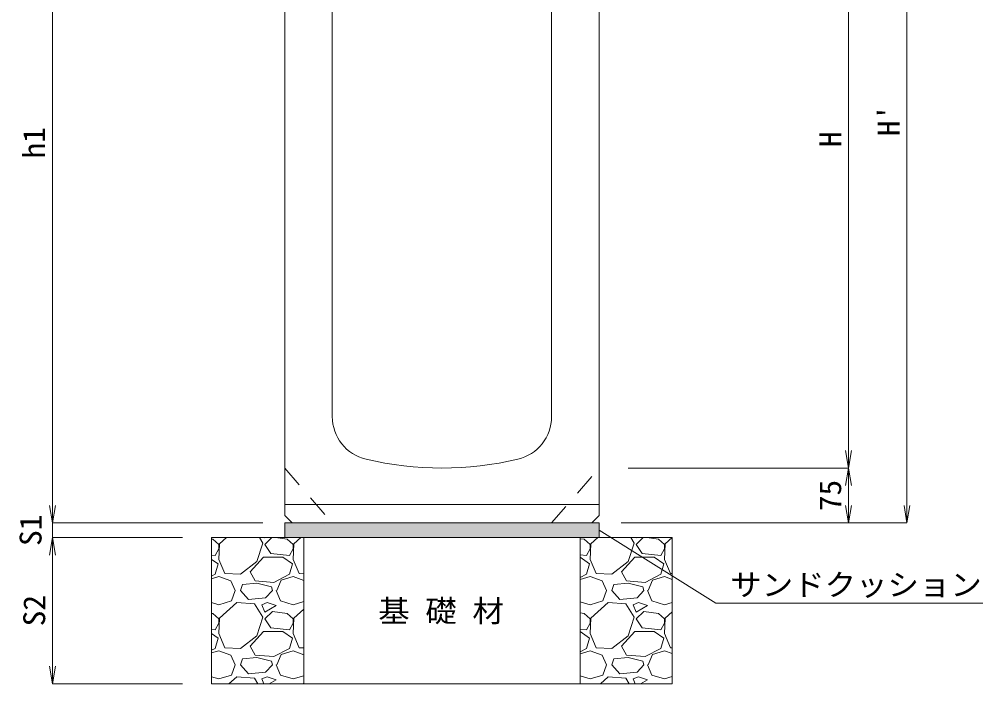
# Model space of a CAD drawing. Units: millimetres at full size; details may follow other scales. Extents: x 164402 to 209100, y 872507 to 885397.
# Drawn here: x 175698 to 177016, y 875187 to 876096 of the extents above; entities that cross this region are included whole.
import ezdxf
from ezdxf.enums import TextEntityAlignment as Align

# ---------------------------------------------------------------- set-up
doc = ezdxf.new("R2010")
doc.units = ezdxf.units.MM
doc.header["$LTSCALE"] = 40
doc.linetypes.add('USER1', pattern=[1.35, 0.75, -0.6])
for name, color, linetype, lineweight in [('0_2', 7, 'Continuous', 13), ('ハッチング', 7, 'Continuous', 5), ('寸法線', 7, 'Continuous', 13), ('本体', 2, 'Continuous', 13), ('補助線', 8, 'Continuous', 13), ('ﾊｯﾁﾝｸﾞ', 7, 'Continuous', 5)]:
    doc.layers.add(name, color=color, linetype=linetype, lineweight=lineweight)
doc.layers.add('文字', color=7, linetype='Continuous')
doc.styles.add('ＭＳ 明朝', font='')
doc.styles.get('ＭＳ 明朝').set_extended_font_data('MS Mincho')

# ---------------------------------------------------------------- blocks, each defined once
blk = doc.blocks.new('open_arrow')
at = {"color": 0, "linetype": 'Continuous', "lineweight": -2}
blk.add_lwpolyline([(7.5, 1.25), (0, 0), (7.5, -1.25)], dxfattribs=at)

msp = doc.modelspace()

# ---------------------------------------------------------------- hatches: boundary and pattern name
at = {"layer": 'ハッチング'}
msp.add_hatch(color=8, dxfattribs=at).paths.add_polyline_path([(176061.24, 875407.29), (176061.24, 875387.29), (176491.24, 875387.29), (176491.24, 875407.29)])

# ---------------------------------------------------------------- linework, layer by layer
at = {"layer": '0_2', "lineweight": 20}
for p, q in [((176481.24, 875407.29), (176071.24, 875407.29)), ((175961.24, 875387.29), (176591.24, 875387.29)), ((175961.24, 875387.29), (175961.24, 875187.29)), ((176591.24, 875187.29), (176591.24, 875387.29)), ((175961.24, 875187.29), (176591.24, 875187.29))]:
    msp.add_line(p, q, dxfattribs=at)
at = {"layer": '0_2'}
msp.add_lwpolyline([(176061.24, 875387.29), (176491.24, 875387.29), (176491.24, 875407.29), (176061.24, 875407.29)], close=True, dxfattribs=at)
at = {"layer": '寸法線'}
for p, q in [((176912.45, 875407.29), (176912.45, 876508.48)), ((175743.56, 876447.29), (175743.56, 875407.29)), ((176832.45, 875482.29), (176832.45, 876382.29)), ((176531.24, 875482.29), (176832.45, 875482.29)), ((176531.24, 875482.29), (176832.45, 875482.29)), ((176832.45, 875407.29), (176832.45, 875482.29)), ((175743.56, 875455.29), (175743.56, 875339.29)), ((176031.24, 875407.29), (175743.56, 875407.29)), ((176031.24, 875407.29), (175743.56, 875407.29)), ((176521.24, 875407.29), (176832.45, 875407.29)), ((176521.24, 875407.29), (176912.45, 875407.29)), ((175921.24, 875387.29), (175743.56, 875387.29)), ((175743.56, 875387.29), (175743.56, 875187.29)), ((175921.24, 875387.29), (175743.56, 875387.29)), ((175921.24, 875187.29), (175743.56, 875187.29))]:
    msp.add_line(p, q, dxfattribs=at)
msp.add_lwpolyline([(176491.24, 875397.29), (176650.83, 875297.58), (177016.09, 875297.58)], dxfattribs=at)
at = {"layer": '本体', "lineweight": 20}
for p, q in [((176061.24, 876471.29), (176061.24, 875417.29)), ((176491.24, 876458.48), (176491.24, 875417.29))]:
    msp.add_line(p, q, dxfattribs=at)
at = {"layer": '本体'}
for p, q in [((176126.24, 876322.29), (176126.24, 875552.81)), ((176426.24, 875552.81), (176426.24, 876322.29)), ((176061.24, 875417.29), (176071.24, 875407.29)), ((176481.24, 875407.29), (176491.24, 875417.29)), ((176071.24, 875407.29), (176481.24, 875407.29))]:
    msp.add_line(p, q, dxfattribs=at)
at = {"layer": '本体', "linetype": 'USER1', "lineweight": 9}
for p, q in [((176061.24, 875482.29), (176126.24, 875407.29)), ((176426.24, 875407.29), (176491.24, 875482.29))]:
    msp.add_line(p, q, dxfattribs=at)
at = {"layer": '本体', "lineweight": 9}
msp.add_line((176061.24, 875432.29), (176491.24, 875432.29), dxfattribs=at)
at = {"layer": '本体'}
for centre, radius, start, end in [((176186.24, 875552.81), 60, 180, 256.65764), ((176366.24, 875552.81), 60, 283.34236, 0), ((176276.24, 875932.29), 450, 256.65764, 283.34236)]:
    msp.add_arc(centre, radius, start, end, dxfattribs=at)
at = {"layer": '補助線', "lineweight": 20}
for p, q in [((176087.24, 875387.29), (176087.24, 875187.29)), ((176465.24, 875187.29), (176465.24, 875387.29))]:
    msp.add_line(p, q, dxfattribs=at)
at = {"layer": 'ﾊｯﾁﾝｸﾞ'}
for p, q in [((175962.99, 875384.87), (175961.24, 875385.13)), ((175971.12, 875377.76), (175962.99, 875384.87)), ((175981.46, 875387.29), (175972.14, 875378.77)), ((176031.07, 875379.79), (176026.49, 875387.29)), ((176033.96, 875387.29), (176034.11, 875386.9)), ((176043.64, 875387.29), (176034.11, 875377.76)), ((176034.11, 875386.9), (176034.75, 875387.29)), ((176064.59, 875384.87), (176048.49, 875387.29)), ((176072.72, 875377.76), (176064.59, 875384.87)), ((176083.06, 875387.29), (176073.74, 875378.77)), ((176470.99, 875384.87), (176465.24, 875385.73)), ((176479.12, 875377.76), (176470.99, 875384.87)), ((176489.46, 875387.29), (176480.14, 875378.77)), ((176539.07, 875379.79), (176534.49, 875387.29)), ((176541.96, 875387.29), (176542.11, 875386.9)), ((176551.64, 875387.29), (176542.11, 875377.76)), ((176542.11, 875386.9), (176542.75, 875387.29)), ((176572.59, 875384.87), (176556.49, 875387.29)), ((176580.72, 875377.76), (176572.59, 875384.87)), ((176591.06, 875387.29), (176581.74, 875378.77)), ((175966.04, 875362.52), (175971.12, 875371.66)), ((175972.14, 875378.77), (175971.12, 875357.44)), ((175971.12, 875371.66), (175971.12, 875377.76)), ((176022.94, 875354.39), (176031.07, 875379.79)), ((176034.11, 875377.76), (176042.24, 875365.57)), ((176067.64, 875362.52), (176072.72, 875371.66)), ((176073.74, 875378.77), (176072.72, 875357.44)), ((176072.72, 875371.66), (176072.72, 875377.76)), ((176474.04, 875362.52), (176479.12, 875371.66)), ((176480.14, 875378.77), (176479.12, 875357.44)), ((176479.12, 875371.66), (176479.12, 875377.76)), ((176530.94, 875354.39), (176539.07, 875379.79)), ((176542.11, 875377.76), (176550.24, 875365.57)), ((176575.64, 875362.52), (176580.72, 875371.66)), ((176581.74, 875378.77), (176580.72, 875357.44)), ((176580.72, 875371.66), (176580.72, 875377.76)), ((175961.24, 875363.09), (175966.04, 875362.52)), ((175961.24, 875357.48), (175970.11, 875351.34)), ((175971.12, 875357.44), (175979.25, 875338.13)), ((176013.79, 875340.17), (176032.08, 875360.49)), ((176032.08, 875360.49), (176058.5, 875360.49)), ((176042.24, 875365.57), (176067.64, 875362.52)), ((176058.5, 875360.49), (176071.71, 875351.34)), ((176072.72, 875357.44), (176080.85, 875338.13)), ((176465.24, 875363.57), (176474.04, 875362.52)), ((176465.24, 875360.25), (176478.11, 875351.34)), ((176479.12, 875357.44), (176487.25, 875338.13)), ((176521.79, 875340.17), (176540.08, 875360.49)), ((176540.08, 875360.49), (176566.5, 875360.49)), ((176550.24, 875365.57), (176575.64, 875362.52)), ((176566.5, 875360.49), (176579.71, 875351.34)), ((176580.72, 875357.44), (176588.85, 875338.13)), ((175970.11, 875351.34), (175966.04, 875337.12)), ((176000.59, 875337.12), (176022.94, 875354.39)), ((176071.71, 875351.34), (176067.64, 875337.12)), ((176478.11, 875351.34), (176474.04, 875337.12)), ((176508.59, 875337.12), (176530.94, 875354.39)), ((176579.71, 875351.34), (176575.64, 875337.12)), ((175966.04, 875337.12), (175961.24, 875334.6)), ((175961.24, 875330.98), (175971.12, 875334.07)), ((175971.12, 875334.07), (175987.38, 875327.97)), ((175979.25, 875338.13), (176000.59, 875337.12)), ((176020.91, 875327.97), (176013.79, 875340.17)), ((176067.64, 875337.12), (176046.31, 875325.94)), ((176056.47, 875328.99), (176072.72, 875334.07)), ((176072.72, 875334.07), (176087.24, 875328.62)), ((176080.85, 875338.13), (176087.24, 875337.83)), ((176474.04, 875337.12), (176465.24, 875332.51)), ((176465.24, 875329.73), (176479.12, 875334.07)), ((176479.12, 875334.07), (176495.38, 875327.97)), ((176487.25, 875338.13), (176508.59, 875337.12)), ((176528.91, 875327.97), (176521.79, 875340.17)), ((176575.64, 875337.12), (176554.31, 875325.94)), ((176564.47, 875328.99), (176580.72, 875334.07)), ((176580.72, 875334.07), (176591.24, 875330.12)), ((176588.85, 875338.13), (176591.24, 875338.02)), ((175987.38, 875327.97), (175993.47, 875314.77)), ((176000.59, 875314.77), (176003.63, 875322.89)), ((176022.94, 875324.93), (176003.63, 875322.89)), ((176046.31, 875325.94), (176020.91, 875327.97)), ((176043.26, 875319.85), (176022.94, 875324.93)), ((176044.27, 875314.77), (176043.26, 875319.85)), ((176050.37, 875314.77), (176056.47, 875328.99)), ((176495.38, 875327.97), (176501.47, 875314.77)), ((176508.59, 875314.77), (176511.63, 875322.89)), ((176530.94, 875324.93), (176511.63, 875322.89)), ((176554.31, 875325.94), (176528.91, 875327.97)), ((176551.26, 875319.85), (176530.94, 875324.93)), ((176552.27, 875314.77), (176551.26, 875319.85)), ((176558.37, 875314.77), (176564.47, 875328.99)), ((175988.39, 875300.54), (175993.47, 875314.77)), ((176011.76, 875302.57), (176000.59, 875314.77)), ((176035.13, 875304.61), (176011.76, 875302.57)), ((176044.27, 875314.77), (176035.13, 875304.61)), ((176049.35, 875314.77), (176055.45, 875300.54)), ((176496.39, 875300.54), (176501.47, 875314.77)), ((176519.76, 875302.57), (176508.59, 875314.77)), ((176543.13, 875304.61), (176519.76, 875302.57)), ((176552.27, 875314.77), (176543.13, 875304.61)), ((176557.35, 875314.77), (176563.45, 875300.54)), ((175961.24, 875298.37), (175971.12, 875295.46)), ((175971.12, 875295.46), (175988.39, 875300.54)), ((175995.51, 875298.51), (175972.14, 875277.17)), ((176019.89, 875296.48), (175995.51, 875298.51)), ((176031.07, 875278.19), (176019.89, 875296.48)), ((176037.16, 875298.51), (176030.05, 875295.46)), ((176030.05, 875295.46), (176034.11, 875285.3)), ((176034.11, 875285.3), (176049.35, 875294.45)), ((176049.35, 875294.45), (176037.16, 875298.51)), ((176055.45, 875300.54), (176072.72, 875295.46)), ((176072.72, 875295.46), (176087.24, 875299.73)), ((176465.24, 875299.54), (176479.12, 875295.46)), ((176479.12, 875295.46), (176496.39, 875300.54)), ((176503.51, 875298.51), (176480.14, 875277.17)), ((176527.89, 875296.48), (176503.51, 875298.51)), ((176539.07, 875278.19), (176527.89, 875296.48)), ((176545.16, 875298.51), (176538.05, 875295.46)), ((176538.05, 875295.46), (176542.11, 875285.3)), ((176542.11, 875285.3), (176557.35, 875294.45)), ((176557.35, 875294.45), (176545.16, 875298.51)), ((176563.45, 875300.54), (176580.72, 875295.46)), ((176580.72, 875295.46), (176591.24, 875298.56)), ((175962.99, 875283.27), (175961.24, 875283.53)), ((175971.12, 875276.16), (175962.99, 875283.27)), ((176022.94, 875252.79), (176031.07, 875278.19)), ((176044.27, 875286.32), (176034.11, 875276.16)), ((176064.59, 875283.27), (176044.27, 875286.32)), ((176072.72, 875276.16), (176064.59, 875283.27)), ((176087.24, 875289.5), (176073.74, 875277.17)), ((176470.99, 875283.27), (176465.24, 875284.13)), ((176479.12, 875276.16), (176470.99, 875283.27)), ((176530.94, 875252.79), (176539.07, 875278.19)), ((176552.27, 875286.32), (176542.11, 875276.16)), ((176572.59, 875283.27), (176552.27, 875286.32)), ((176580.72, 875276.16), (176572.59, 875283.27)), ((176591.24, 875285.85), (176581.74, 875277.17)), ((175966.04, 875260.92), (175971.12, 875270.06)), ((175972.14, 875277.17), (175971.12, 875255.84)), ((175971.12, 875270.06), (175971.12, 875276.16)), ((176034.11, 875276.16), (176042.24, 875263.97)), ((176067.64, 875260.92), (176072.72, 875270.06)), ((176073.74, 875277.17), (176072.72, 875255.84)), ((176072.72, 875270.06), (176072.72, 875276.16)), ((176474.04, 875260.92), (176479.12, 875270.06)), ((176480.14, 875277.17), (176479.12, 875255.84)), ((176479.12, 875270.06), (176479.12, 875276.16)), ((176542.11, 875276.16), (176550.24, 875263.97)), ((176575.64, 875260.92), (176580.72, 875270.06)), ((176581.74, 875277.17), (176580.72, 875255.84)), ((176580.72, 875270.06), (176580.72, 875276.16)), ((175961.24, 875261.49), (175966.04, 875260.92)), ((175961.24, 875255.88), (175970.11, 875249.74)), ((175971.12, 875255.84), (175979.25, 875236.53)), ((176000.59, 875235.52), (176022.94, 875252.79)), ((176013.79, 875238.57), (176032.08, 875258.89)), ((176032.08, 875258.89), (176058.5, 875258.89)), ((176042.24, 875263.97), (176067.64, 875260.92)), ((176058.5, 875258.89), (176071.71, 875249.74)), ((176072.72, 875255.84), (176080.85, 875236.53)), ((176465.24, 875261.97), (176474.04, 875260.92)), ((176465.24, 875258.65), (176478.11, 875249.74)), ((176479.12, 875255.84), (176487.25, 875236.53)), ((176508.59, 875235.52), (176530.94, 875252.79)), ((176521.79, 875238.57), (176540.08, 875258.89)), ((176540.08, 875258.89), (176566.5, 875258.89)), ((176550.24, 875263.97), (176575.64, 875260.92)), ((176566.5, 875258.89), (176579.71, 875249.74)), ((176580.72, 875255.84), (176588.85, 875236.53)), ((175970.11, 875249.74), (175966.04, 875235.52)), ((176020.91, 875226.37), (176013.79, 875238.57)), ((176071.71, 875249.74), (176067.64, 875235.52)), ((176478.11, 875249.74), (176474.04, 875235.52)), ((176528.91, 875226.37), (176521.79, 875238.57)), ((176579.71, 875249.74), (176575.64, 875235.52)), ((175966.04, 875235.52), (175961.24, 875233)), ((175961.24, 875229.38), (175971.12, 875232.47)), ((175971.12, 875232.47), (175987.38, 875226.37)), ((175979.25, 875236.53), (176000.59, 875235.52)), ((175987.38, 875226.37), (175993.47, 875213.17)), ((176046.31, 875224.34), (176020.91, 875226.37)), ((176067.64, 875235.52), (176046.31, 875224.34)), ((176050.37, 875213.17), (176056.47, 875227.39)), ((176056.47, 875227.39), (176072.72, 875232.47)), ((176072.72, 875232.47), (176087.24, 875227.02)), ((176080.85, 875236.53), (176087.24, 875236.23)), ((176474.04, 875235.52), (176465.24, 875230.91)), ((176465.24, 875228.13), (176479.12, 875232.47)), ((176479.12, 875232.47), (176495.38, 875226.37)), ((176487.25, 875236.53), (176508.59, 875235.52)), ((176495.38, 875226.37), (176501.47, 875213.17)), ((176554.31, 875224.34), (176528.91, 875226.37)), ((176575.64, 875235.52), (176554.31, 875224.34)), ((176558.37, 875213.17), (176564.47, 875227.39)), ((176564.47, 875227.39), (176580.72, 875232.47)), ((176580.72, 875232.47), (176591.24, 875228.52)), ((176588.85, 875236.53), (176591.24, 875236.42)), ((175988.39, 875198.94), (175993.47, 875213.17)), ((176000.59, 875213.17), (176003.63, 875221.29)), ((176011.76, 875200.97), (176000.59, 875213.17)), ((176022.94, 875223.33), (176003.63, 875221.29)), ((176043.26, 875218.25), (176022.94, 875223.33)), ((176044.27, 875213.17), (176035.13, 875203.01)), ((176044.27, 875213.17), (176043.26, 875218.25)), ((176049.35, 875213.17), (176055.45, 875198.94)), ((176496.39, 875198.94), (176501.47, 875213.17)), ((176508.59, 875213.17), (176511.63, 875221.29)), ((176519.76, 875200.97), (176508.59, 875213.17)), ((176530.94, 875223.33), (176511.63, 875221.29)), ((176551.26, 875218.25), (176530.94, 875223.33)), ((176552.27, 875213.17), (176543.13, 875203.01)), ((176552.27, 875213.17), (176551.26, 875218.25)), ((176557.35, 875213.17), (176563.45, 875198.94)), ((175971.12, 875193.86), (175988.39, 875198.94)), ((176035.13, 875203.01), (176011.76, 875200.97)), ((176055.45, 875198.94), (176072.72, 875193.86)), ((176479.12, 875193.86), (176496.39, 875198.94)), ((176543.13, 875203.01), (176519.76, 875200.97)), ((176563.45, 875198.94), (176580.72, 875193.86)), ((175961.24, 875196.77), (175971.12, 875193.86)), ((175995.51, 875196.91), (175984.97, 875187.29)), ((176019.89, 875194.88), (175995.51, 875196.91)), ((176024.53, 875187.29), (176019.89, 875194.88)), ((176037.16, 875196.91), (176030.05, 875193.86)), ((176030.05, 875193.86), (176032.68, 875187.29)), ((176049.35, 875192.85), (176037.16, 875196.91)), ((176040.09, 875187.29), (176049.35, 875192.85)), ((176072.72, 875193.86), (176087.24, 875198.13)), ((176087.24, 875187.9), (176086.57, 875187.29)), ((176465.24, 875197.94), (176479.12, 875193.86)), ((176503.51, 875196.91), (176492.97, 875187.29)), ((176527.89, 875194.88), (176503.51, 875196.91)), ((176532.53, 875187.29), (176527.89, 875194.88)), ((176545.16, 875196.91), (176538.05, 875193.86)), ((176538.05, 875193.86), (176540.68, 875187.29)), ((176557.35, 875192.85), (176545.16, 875196.91)), ((176548.09, 875187.29), (176557.35, 875192.85)), ((176580.72, 875193.86), (176591.24, 875196.96))]:
    msp.add_line(p, q, dxfattribs=at)

# ---------------------------------------------------------------- block references
at = {"layer": '寸法線'}
for p, xscale, yscale, rotation in [((176832.45, 875482.29), 3.2, 3.2, 90), ((176832.45, 875482.29), 3.2, 3.2, 270), ((175743.56, 875407.29), 3.2, 3.2, 90), ((175743.56, 875407.29), 3.2, 3.2, 90), ((176832.45, 875407.29), 3.2, 3.2, 90), ((176912.45, 875407.29), 3.2, 3.2, 90), ((176491.24, 875397.29), 0.16, 0.16, 328), ((175743.56, 875387.29), 3.2, 3.2, 270), ((175743.56, 875387.29), 3.2, 3.2, 270), ((175743.56, 875187.29), 3.2, 3.2, 90)]:
    msp.add_blockref('open_arrow', p, dxfattribs=dict(at, xscale=xscale, yscale=yscale, rotation=rotation))

# ---------------------------------------------------------------- texts
at = {"layer": '寸法線', "style": 'ＭＳ 明朝', "width": 1.05}
for s, p in [("H'", (176887.45, 875957.88)), ('h1', (175718.22, 875927.29)), ('H', (176807.45, 875932.29)), ('75', (176807.45, 875444.79)), ('S1', (175713.56, 875397.29)), ('S2', (175718.56, 875287.29))]:
    msp.add_text(s, height=30.02, rotation=90, dxfattribs=at).set_placement(p, align=Align.MIDDLE_CENTER)
msp.add_text('サンドクッション', height=30.02, dxfattribs=at).set_placement((176670.83, 875337.69), align=Align.TOP_LEFT)
at = {"layer": '文字', "style": 'ＭＳ 明朝', "width": 1.05}
msp.add_text('基 礎 材', height=30.02, dxfattribs=at).set_placement((176189.13, 875262.82), align=Align.BOTTOM_LEFT)

doc.saveas('drawing.dxf')
